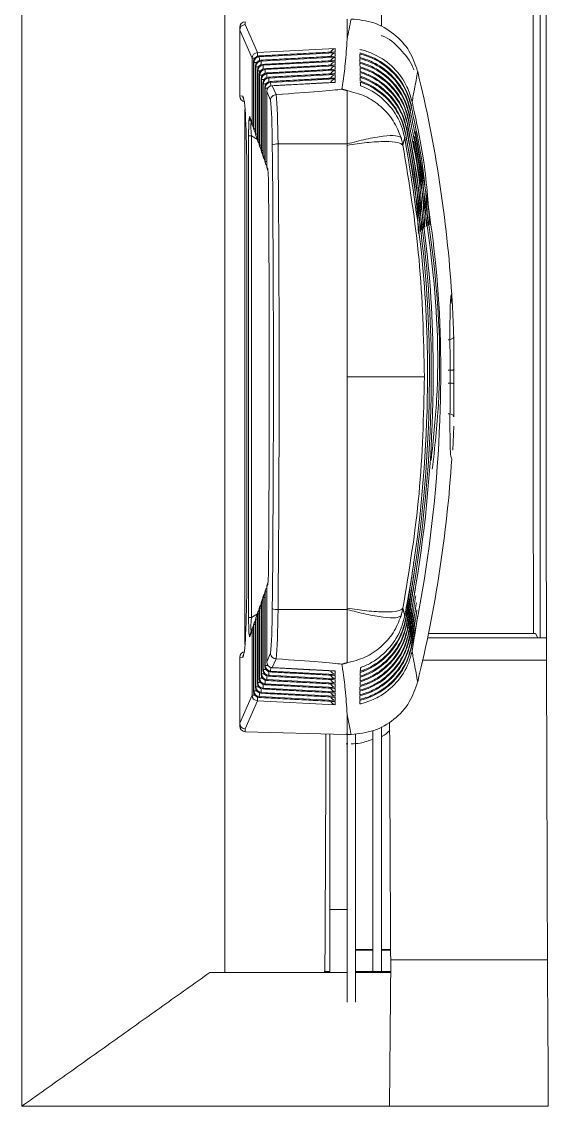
# Model space of a CAD drawing. Extents: x 12.1 to 108.7, y 1 to 80.4.
# Drawn here: x 20.634 to 21.554, y 31.218 to 33.114 of the extents above; entities that cross this region are included whole.
import ezdxf

# ---------------------------------------------------------------- set-up
doc = ezdxf.new("R2010")
doc.units = 0
doc.header["$MEASUREMENT"] = 0
doc.linetypes.add('SLD-Solid', pattern=[0])
doc.layers.add('OBJECT', color=7, linetype='CONTINUOUS')

msp = doc.modelspace()

# ---------------------------------------------------------------- linework, layer by layer
at = {"layer": 'OBJECT', "linetype": 'SLD-Solid', "lineweight": 15}
for p, q in [((20.6343, 34.1503), (20.6343, 31.2184)), ((20.9893, 33.9162), (20.9893, 31.4525)), ((21.2627, 33.106), (21.2627, 33.6643)), ((21.5399, 32.0372), (21.5399, 33.3316)), ((21.0247, 33.1137), (21.0247, 33.1088)), ((21.2027, 33.0829), (21.2027, 33.1183)), ((21.0152, 33.0989), (21.0152, 33.1037)), ((21.0368, 33.0499), (21.0152, 33.099)), ((21.0152, 33.099), (21.0152, 33.0989)), ((21.0152, 32.9839), (21.0152, 33.0989)), ((21.0247, 33.1088), (21.0462, 33.0598)), ((21.0462, 33.0598), (21.1822, 33.0668)), ((21.1822, 33.0609), (21.0489, 33.0538)), ((21.0489, 33.0538), (21.0495, 33.0524)), ((21.0489, 33.0538), (21.0489, 33.0538)), ((21.0495, 33.0524), (21.1822, 33.0592)), ((21.1822, 33.0668), (21.1822, 33.0609)), ((21.1822, 33.0592), (21.1822, 33.0533)), ((21.0368, 32.9361), (21.0368, 33.0499)), ((21.0415, 33.0499), (21.0368, 33.0499)), ((21.04, 33.0425), (21.0394, 33.0438)), ((21.0394, 33.0438), (21.0394, 32.9283)), ((21.0394, 33.0438), (21.0394, 33.0438)), ((21.04, 32.9266), (21.04, 33.0425)), ((21.0447, 33.0425), (21.04, 33.0425)), ((21.0433, 33.035), (21.0427, 33.0364)), ((21.0427, 33.0364), (21.0427, 32.9188)), ((21.0427, 33.0364), (21.0427, 33.0364)), ((21.0433, 32.917), (21.0433, 33.035)), ((21.048, 33.035), (21.0433, 33.035)), ((21.1822, 33.0533), (21.0522, 33.0463)), ((21.0522, 33.0464), (21.0522, 33.0463)), ((21.0522, 33.0463), (21.0528, 33.0449)), ((21.0528, 33.0449), (21.1822, 33.0516)), ((21.1822, 33.0457), (21.0554, 33.0389)), ((21.0554, 33.039), (21.0554, 33.0389)), ((21.0554, 33.0389), (21.0561, 33.0375)), ((21.0561, 33.0375), (21.1822, 33.044)), ((21.1822, 33.0381), (21.0587, 33.0315)), ((21.0593, 33.03), (21.1822, 33.0364)), ((21.1822, 33.0516), (21.1822, 33.0457)), ((21.1822, 33.044), (21.1822, 33.0381)), ((21.1822, 33.0364), (21.1822, 33.0305)), ((21.0466, 33.0276), (21.046, 33.029)), ((21.046, 33.029), (21.046, 32.9093)), ((21.046, 33.029), (21.046, 33.029)), ((21.0466, 32.9075), (21.0466, 33.0276)), ((21.0513, 33.0276), (21.0466, 33.0276)), ((21.0499, 33.0201), (21.0492, 33.0215)), ((21.0492, 33.0215), (21.0492, 32.8998)), ((21.0492, 33.0215), (21.0492, 33.0215)), ((21.0499, 32.898), (21.0499, 33.0201)), ((21.0545, 33.0201), (21.0499, 33.0201)), ((21.0587, 33.0315), (21.0593, 33.03)), ((21.0587, 33.0315), (21.0587, 33.0315)), ((21.1822, 33.0305), (21.062, 33.024)), ((21.062, 33.0241), (21.062, 33.024)), ((21.062, 33.024), (21.0626, 33.0226)), ((21.0626, 33.0226), (21.1822, 33.0288)), ((21.0652, 33.0167), (21.0653, 33.0166)), ((21.1822, 33.0229), (21.0653, 33.0166)), ((21.0653, 33.0166), (21.0659, 33.0152)), ((21.0659, 33.0152), (21.1822, 33.0212)), ((21.1822, 33.0288), (21.1822, 33.0229)), ((21.1822, 33.0212), (21.1822, 33.0153)), ((21.0531, 33.0127), (21.0525, 33.0141)), ((21.0525, 33.0141), (21.0525, 32.8903)), ((21.0525, 33.0141), (21.0525, 33.0141)), ((21.0531, 32.8885), (21.0531, 33.0127)), ((21.0578, 33.0127), (21.0531, 33.0127)), ((21.0564, 33.0052), (21.0558, 33.0067)), ((21.0558, 33.0067), (21.0558, 32.8808)), ((21.0558, 33.0067), (21.0558, 33.0067)), ((21.0564, 32.879), (21.0564, 33.0052)), ((21.0611, 33.0052), (21.0564, 33.0052)), ((21.0591, 32.9992), (21.059, 32.9992)), ((21.0597, 32.9978), (21.0591, 32.9992)), ((21.0591, 32.9992), (21.0591, 32.8713)), ((21.0597, 32.8694), (21.0597, 32.9978)), ((21.0643, 32.9978), (21.0597, 32.9978)), ((21.1822, 33.0153), (21.0685, 33.0091)), ((21.0685, 33.0092), (21.0685, 33.0091)), ((21.0685, 33.0091), (21.0692, 33.0077)), ((21.0692, 33.0077), (21.1822, 33.0136)), ((21.1822, 33.0077), (21.0718, 33.0017)), ((21.0718, 33.0017), (21.0718, 33.0018)), ((21.0718, 33.0017), (21.0786, 32.9863)), ((21.1822, 33.0136), (21.1822, 33.0077)), ((21.0152, 32.9839), (21.0205, 32.9835)), ((21.0152, 32.9839), (21.0152, 32.9839)), ((21.0623, 32.9918), (21.0623, 32.8618)), ((21.069, 32.9766), (21.0623, 32.9918)), ((21.0623, 32.9918), (21.0623, 32.9918)), ((21.0329, 32.9473), (21.0368, 32.9361)), ((21.0335, 32.9438), (21.0335, 32.941)), ((21.0394, 32.9361), (21.0368, 32.9361)), ((21.0394, 32.9283), (21.04, 32.9266)), ((21.0394, 32.9283), (21.0394, 32.9283)), ((21.04, 32.9266), (21.0427, 32.9266)), ((21.0308, 32.0724), (21.0308, 32.9143)), ((21.0308, 32.9143), (21.0358, 32.9143)), ((21.0358, 32.9143), (21.0358, 32.0724)), ((21.0461, 32.9076), (21.0358, 32.9143)), ((21.0427, 32.9188), (21.0433, 32.917)), ((21.0427, 32.9188), (21.0427, 32.9188)), ((21.0433, 32.917), (21.046, 32.917)), ((21.046, 32.9093), (21.0466, 32.9075)), ((21.046, 32.9093), (21.046, 32.9093)), ((21.0466, 32.9075), (21.0492, 32.9075)), ((21.0492, 32.8998), (21.0499, 32.898)), ((21.0492, 32.8998), (21.0492, 32.8998)), ((21.0499, 32.898), (21.0525, 32.898)), ((21.0525, 32.8903), (21.0531, 32.8885)), ((21.0525, 32.8903), (21.0525, 32.8903)), ((21.0531, 32.8885), (21.0558, 32.8885)), ((21.2027, 32.9001), (21.0821, 32.9001)), ((21.0558, 32.8808), (21.0564, 32.879)), ((21.0558, 32.8808), (21.0558, 32.8808)), ((21.0564, 32.879), (21.059, 32.879)), ((21.059, 32.8713), (21.0591, 32.8713)), ((21.0591, 32.8713), (21.0597, 32.8694)), ((21.0597, 32.8694), (21.0623, 32.8694)), ((21.0276, 32.8483), (21.0276, 32.1384)), ((21.0276, 32.8483), (21.0276, 32.8483)), ((21.0623, 32.8618), (21.064, 32.8569)), ((21.0623, 32.8618), (21.0623, 32.8618)), ((21.3856, 32.6367), (21.3856, 32.6367)), ((21.3848, 32.6327), (21.3855, 32.6214)), ((21.3874, 32.3652), (21.3891, 32.4067)), ((21.3856, 32.35), (21.3856, 32.35)), ((21.0276, 32.1384), (21.0276, 32.1384)), ((21.0623, 32.125), (21.064, 32.1298)), ((21.0623, 32.125), (21.0623, 31.9949)), ((21.0623, 32.125), (21.0623, 32.125)), ((21.0564, 32.1078), (21.0558, 32.1059)), ((21.0558, 32.1059), (21.0558, 31.98)), ((21.0558, 32.1059), (21.0558, 32.1059)), ((21.0564, 31.9815), (21.0564, 32.1078)), ((21.059, 32.1078), (21.0564, 32.1078)), ((21.0591, 32.1154), (21.059, 32.1154)), ((21.0597, 32.1173), (21.0591, 32.1154)), ((21.0591, 32.1154), (21.0591, 31.9875)), ((21.0597, 31.9889), (21.0597, 32.1173)), ((21.0623, 32.1173), (21.0597, 32.1173)), ((21.0499, 32.0887), (21.0492, 32.0869)), ((21.0492, 32.0869), (21.0492, 31.9652)), ((21.0492, 32.0869), (21.0492, 32.0869)), ((21.0499, 31.9666), (21.0499, 32.0887)), ((21.0525, 32.0887), (21.0499, 32.0887)), ((21.0531, 32.0982), (21.0525, 32.0964)), ((21.0525, 32.0964), (21.0525, 31.9726)), ((21.0525, 32.0964), (21.0525, 32.0964)), ((21.0531, 31.974), (21.0531, 32.0982)), ((21.0558, 32.0982), (21.0531, 32.0982)), ((21.0308, 32.0724), (21.0358, 32.0724)), ((21.0461, 32.0791), (21.0358, 32.0724)), ((21.0433, 32.0697), (21.0427, 32.0679)), ((21.0433, 31.9517), (21.0433, 32.0697)), ((21.046, 32.0697), (21.0433, 32.0697)), ((21.0466, 32.0792), (21.046, 32.0774)), ((21.046, 32.0774), (21.046, 31.9577)), ((21.046, 32.0774), (21.046, 32.0774)), ((21.0466, 31.9591), (21.0466, 32.0792)), ((21.0492, 32.0792), (21.0466, 32.0792)), ((21.2027, 32.0867), (21.0821, 32.0867)), ((21.0329, 32.0394), (21.0368, 32.0506)), ((21.0368, 31.9368), (21.0368, 32.0506)), ((21.0368, 32.0506), (21.0394, 32.0506)), ((21.04, 32.0601), (21.0394, 32.0584)), ((21.0394, 32.0584), (21.0394, 31.9429)), ((21.0394, 32.0584), (21.0394, 32.0584)), ((21.04, 31.9442), (21.04, 32.0601)), ((21.0427, 32.0601), (21.04, 32.0601)), ((21.0427, 32.0679), (21.0427, 31.9503)), ((21.0427, 32.0679), (21.0427, 32.0679)), ((21.3435, 32.0372), (21.551, 32.0372)), ((21.345, 32.0446), (21.5321, 32.0446)), ((21.5321, 32.0446), (21.5358, 32.0372)), ((21.0152, 32.0028), (21.0205, 32.0033)), ((21.0152, 32.0028), (21.0152, 31.8878)), ((21.0152, 32.0028), (21.0152, 32.0028)), ((21.069, 32.0101), (21.0623, 31.9949)), ((21.0623, 31.9949), (21.0623, 31.9949)), ((21.0718, 31.985), (21.0786, 32.0004)), ((21.335, 31.998), (21.5511, 31.998)), ((21.0525, 31.9726), (21.0531, 31.974)), ((21.0531, 31.974), (21.0578, 31.974)), ((21.0558, 31.98), (21.0564, 31.9815)), ((21.0558, 31.98), (21.0558, 31.98)), ((21.0564, 31.9815), (21.0611, 31.9815)), ((21.059, 31.9875), (21.0591, 31.9875)), ((21.0591, 31.9875), (21.0597, 31.9889)), ((21.0597, 31.9889), (21.0643, 31.9889)), ((21.0692, 31.979), (21.0685, 31.9776)), ((21.0685, 31.9776), (21.1822, 31.9714)), ((21.0685, 31.9776), (21.0685, 31.9775)), ((21.1822, 31.9731), (21.0692, 31.979)), ((21.0718, 31.985), (21.1822, 31.9791)), ((21.0718, 31.9849), (21.0718, 31.985)), ((21.1822, 31.9791), (21.1822, 31.9731)), ((21.046, 31.9577), (21.0466, 31.9591)), ((21.046, 31.9577), (21.046, 31.9577)), ((21.0466, 31.9591), (21.0513, 31.9591)), ((21.0492, 31.9652), (21.0499, 31.9666)), ((21.0492, 31.9652), (21.0492, 31.9652)), ((21.0499, 31.9666), (21.0545, 31.9666)), ((21.0525, 31.9726), (21.0525, 31.9726)), ((21.0593, 31.9567), (21.0587, 31.9553)), ((21.0587, 31.9553), (21.1822, 31.9486)), ((21.0587, 31.9553), (21.0587, 31.9552)), ((21.1822, 31.9503), (21.0593, 31.9567)), ((21.0626, 31.9641), (21.062, 31.9627)), ((21.062, 31.9627), (21.1822, 31.9562)), ((21.062, 31.9627), (21.062, 31.9626)), ((21.1822, 31.9579), (21.0626, 31.9641)), ((21.0653, 31.9701), (21.0652, 31.9701)), ((21.0659, 31.9716), (21.0653, 31.9701)), ((21.0653, 31.9701), (21.1822, 31.9638)), ((21.1822, 31.9655), (21.0659, 31.9716)), ((21.1822, 31.9714), (21.1822, 31.9655)), ((21.1822, 31.9638), (21.1822, 31.9579)), ((21.1822, 31.9562), (21.1822, 31.9503)), ((21.0368, 31.9368), (21.0152, 31.8877)), ((21.0368, 31.9368), (21.0415, 31.9368)), ((21.0394, 31.9429), (21.04, 31.9442)), ((21.0394, 31.9429), (21.0394, 31.9429)), ((21.04, 31.9442), (21.0447, 31.9442)), ((21.0427, 31.9503), (21.0433, 31.9517)), ((21.0427, 31.9503), (21.0427, 31.9503)), ((21.0433, 31.9517), (21.048, 31.9517)), ((21.0528, 31.9418), (21.0522, 31.9404)), ((21.0522, 31.9404), (21.1822, 31.9334)), ((21.0522, 31.9404), (21.0522, 31.9403)), ((21.1822, 31.9351), (21.0528, 31.9418)), ((21.0561, 31.9492), (21.0554, 31.9478)), ((21.0554, 31.9478), (21.1822, 31.941)), ((21.0554, 31.9478), (21.0554, 31.9477)), ((21.1822, 31.9427), (21.0561, 31.9492)), ((21.1822, 31.9486), (21.1822, 31.9427)), ((21.1822, 31.941), (21.1822, 31.9351)), ((21.0247, 31.8779), (21.0462, 31.9269)), ((21.1822, 31.9199), (21.0462, 31.9269)), ((21.0495, 31.9343), (21.0489, 31.9329)), ((21.0489, 31.9329), (21.1822, 31.9258)), ((21.0489, 31.9329), (21.0489, 31.9329)), ((21.1822, 31.9275), (21.0495, 31.9343)), ((21.1822, 31.9334), (21.1822, 31.9275)), ((21.1822, 31.9258), (21.1822, 31.9199)), ((21.2027, 31.9038), (21.2027, 31.8684)), ((21.0152, 31.8878), (21.0152, 31.8877)), ((21.0152, 31.8878), (21.0152, 31.883)), ((21.2627, 31.4539), (21.2627, 31.8816)), ((21.0247, 31.873), (21.0247, 31.8779)), ((21.0249, 31.873), (21.2011, 31.8684)), ((21.1727, 31.5623), (21.1727, 31.8691)), ((21.2027, 31.8684), (21.2027, 31.4005)), ((21.2043, 31.8684), (21.2095, 31.8684)), ((21.2177, 31.868), (21.2177, 31.4005)), ((21.2477, 31.4539), (21.2477, 31.8738)), ((21.1727, 31.5623), (21.2027, 31.5623)), ((21.1727, 31.4539), (21.1727, 31.5623)), ((21.2177, 31.4923), (21.2477, 31.4923)), ((21.2177, 31.4912), (21.2477, 31.4912)), ((21.2627, 31.4923), (21.2789, 31.4923)), ((21.2627, 31.4912), (21.2789, 31.4912)), ((21.279, 31.4744), (21.2767, 31.2184)), ((21.279, 31.4744), (21.553, 31.4744)), ((20.9631, 31.4523), (21.2027, 31.4523)), ((20.9893, 31.4525), (21.164, 31.4525)), ((21.1626, 31.4539), (21.1727, 31.4539)), ((21.2177, 31.4539), (21.2788, 31.4539)), ((21.2177, 31.4523), (21.2788, 31.4523)), ((20.6343, 31.2184), (21.2767, 31.2184)), ((21.2767, 31.2184), (21.5543, 31.2184))]:
    msp.add_line(p, q, dxfattribs=at)
at = {"layer": 'OBJECT', "linetype": 'SLD-Solid', "lineweight": 15, "flags": 128}
for points in [[(21.0593, 33.03), (21.0593, 33.0297), (21.0594, 33.029), (21.0594, 33.028), (21.0594, 33.0267), (21.0595, 33.0253), (21.0596, 33.0237), (21.0596, 33.0237)], [(21.0626, 33.0226), (21.0626, 33.0222), (21.0626, 33.0215), (21.0627, 33.0205), (21.0627, 33.0193), (21.0628, 33.0178), (21.0629, 33.0162), (21.0629, 33.0162)], [(21.0659, 33.0152), (21.0659, 33.0148), (21.0659, 33.0141), (21.0659, 33.0131), (21.066, 33.0119), (21.0661, 33.0104), (21.0661, 33.0088), (21.0661, 33.0088)], [(21.0692, 33.0077), (21.0692, 33.0073), (21.0692, 33.0066), (21.0692, 33.0057), (21.0693, 33.0044), (21.0693, 33.003), (21.0694, 33.0013), (21.0694, 33.0014)], [(21.0659, 31.9716), (21.0659, 31.9719), (21.0659, 31.9726), (21.0659, 31.9736), (21.066, 31.9748), (21.0661, 31.9763), (21.0661, 31.9779), (21.0661, 31.9779)], [(21.0692, 31.979), (21.0692, 31.9794), (21.0692, 31.9801), (21.0692, 31.9811), (21.0693, 31.9823), (21.0693, 31.9837), (21.0694, 31.9854), (21.0694, 31.9853)], [(21.0593, 31.9567), (21.0593, 31.957), (21.0594, 31.9577), (21.0594, 31.9587), (21.0594, 31.96), (21.0595, 31.9614), (21.0596, 31.963), (21.0596, 31.963)], [(21.0626, 31.9641), (21.0626, 31.9645), (21.0626, 31.9652), (21.0627, 31.9662), (21.0627, 31.9674), (21.0628, 31.9689), (21.0629, 31.9705), (21.0629, 31.9705)]]:
    msp.add_lwpolyline(points, dxfattribs=at)
at = {"layer": 'OBJECT', "linetype": 'SLD-Solid', "lineweight": 15}
for centre, radius, start, end in [((21.0252, 33.1037), 0.01, 93, 180), ((21.0252, 33.1037), 0.01, 91.5, 93), ((21.0468, 33.0498), 0.01, 93.2338, 179.4221), ((21.0494, 33.0438), 0.01, 93.0837, 180), ((21.0495, 33.0437), 0.01, 93.2338, 179.4221), ((21.2693, 33.0657), 0.2231, 181.5039, 183.1491), ((21.0501, 33.0424), 0.01, 93.2338, 179.4221), ((21.0527, 33.0364), 0.01, 93.0837, 180), ((21.0527, 33.0363), 0.01, 93.2338, 179.4221), ((21.0533, 33.0349), 0.01, 93.2338, 179.4221), ((21.056, 33.029), 0.01, 93.0837, 180), ((21.056, 33.0289), 0.01, 93.2338, 179.4221), ((21.0566, 33.0275), 0.01, 93.2338, 179.4221), ((21.3329, 33.0607), 0.2836, 181.6796, 182.9724), ((21.336, 33.0532), 0.2834, 181.6793, 182.9716), ((21.3391, 33.0458), 0.2831, 181.6791, 182.9707), ((21.0592, 33.0215), 0.01, 93.0837, 180), ((21.0593, 33.0214), 0.01, 93.2338, 179.4221), ((21.0599, 33.02), 0.01, 93.2338, 179.4221), ((21.0625, 33.0141), 0.01, 93.0837, 180), ((21.0625, 33.014), 0.01, 93.2338, 179.4221), ((21.0632, 33.0126), 0.01, 93.2338, 179.4221), ((21.0658, 33.0067), 0.01, 93.0837, 180), ((21.0658, 33.0066), 0.01, 93.2338, 179.4221), ((19.1402, 32.4934), 2.25, 3.6537, 13.7101), ((21.0664, 33.0051), 0.01, 93.2338, 179.4221), ((21.069, 32.9992), 0.01, 93.0837, 180), ((21.0691, 32.9991), 0.01, 93.2338, 179.4221), ((21.0697, 32.9977), 0.01, 93.2338, 179.4221), ((21.0723, 32.9918), 0.01, 93.0837, 180), ((21.0724, 32.9917), 0.01, 93.2338, 179.4221), ((21.0252, 32.9839), 0.01, 180, 265), ((21.0305, 32.9835), 0.01, 179.9798, 217.6308), ((21.0427, 32.9472), 0.00975, 179.5273, 198.9784), ((21.0465, 32.936), 0.00975, 179.5273, 198.9784), ((21.0468, 32.9361), 0.01, 198.9828, 222.7995), ((21.0494, 32.9283), 0.01, 180, 198.9828), ((21.0492, 32.9283), 0.00975, 179.5273, 198.9784), ((21.0498, 32.9265), 0.00975, 179.5273, 198.9784), ((21.05, 32.9266), 0.01, 198.9828, 222.774), ((21.0527, 32.9188), 0.01, 180, 198.9828), ((21.0525, 32.9187), 0.00975, 179.5273, 198.9784), ((21.0531, 32.917), 0.00975, 179.5273, 198.9784), ((21.0533, 32.917), 0.01, 198.9828, 222.7486), ((21.056, 32.9093), 0.01, 180, 198.9828), ((21.0557, 32.9092), 0.00975, 179.5273, 198.9784), ((21.0563, 32.9074), 0.00975, 179.5273, 198.9784), ((21.0566, 32.9075), 0.01, 198.9828, 222.7231), ((21.0592, 32.8998), 0.01, 180, 198.9828), ((21.059, 32.8997), 0.00975, 179.5273, 198.9784), ((21.0596, 32.8979), 0.00975, 179.5273, 198.9784), ((21.0599, 32.898), 0.01, 198.9828, 222.6976), ((21.0625, 32.8903), 0.01, 180, 198.9828), ((21.0623, 32.8902), 0.00975, 179.5273, 198.9784), ((21.0629, 32.8884), 0.00975, 179.5273, 198.9784), ((21.0631, 32.8885), 0.01, 198.9828, 222.6721), ((21.08, 32.8831), 0.0171, 82.976, 117.5437), ((21.0658, 32.8808), 0.01, 180, 198.9828), ((21.0655, 32.8807), 0.00975, 179.5273, 198.9784), ((21.0662, 32.8789), 0.00975, 179.5273, 198.9784), ((21.0664, 32.879), 0.01, 198.9828, 222.6466), ((21.069, 32.8713), 0.01, 180, 198.9828), ((21.0688, 32.8712), 0.00975, 179.5273, 198.9784), ((21.0694, 32.8694), 0.00975, 179.5273, 198.9784), ((21.0697, 32.8694), 0.01, 198.9828, 222.6211), ((21.0723, 32.8618), 0.01, 180, 198.9828), ((21.0721, 32.8617), 0.00975, 179.5273, 198.9784), ((21.0738, 32.8568), 0.00975, 179.5273, 198.9784), ((19.1402, 32.4934), 2.25, 346.2899, 356.3463), ((21.0723, 32.125), 0.01, 161.0172, 180), ((21.0721, 32.125), 0.00975, 161.0216, 180.4727), ((21.0738, 32.1299), 0.00975, 161.0216, 180.4727), ((21.0658, 32.1059), 0.01, 161.0172, 180), ((21.0655, 32.106), 0.00975, 161.0216, 180.4727), ((21.0662, 32.1078), 0.00975, 161.0216, 180.4727), ((21.0664, 32.1078), 0.01, 137.3534, 161.0172), ((21.069, 32.1154), 0.01, 161.0172, 180), ((21.0688, 32.1155), 0.00975, 161.0216, 180.4727), ((21.0694, 32.1174), 0.00975, 161.0216, 180.4727), ((21.0697, 32.1173), 0.01, 137.3789, 161.0172), ((21.0592, 32.0869), 0.01, 161.0172, 180), ((21.059, 32.087), 0.00975, 161.0216, 180.4727), ((21.0596, 32.0888), 0.00975, 161.0216, 180.4727), ((21.0599, 32.0887), 0.01, 137.3024, 161.0172), ((21.0625, 32.0964), 0.01, 161.0172, 180), ((21.0623, 32.0965), 0.00975, 161.0216, 180.4727), ((21.0629, 32.0983), 0.00975, 161.0216, 180.4727), ((21.0631, 32.0982), 0.01, 137.3279, 161.0172), ((21.08, 32.1036), 0.0171, 242.4563, 277.024), ((21.0527, 32.0679), 0.01, 161.0172, 180), ((21.0525, 32.068), 0.00975, 161.0216, 180.4727), ((21.0531, 32.0697), 0.00975, 161.0216, 180.4727), ((21.0533, 32.0697), 0.01, 137.2514, 161.0172), ((21.056, 32.0774), 0.01, 161.0172, 180), ((21.0557, 32.0775), 0.00975, 161.0216, 180.4727), ((21.0563, 32.0793), 0.00975, 161.0216, 180.4727), ((21.0566, 32.0792), 0.01, 137.2769, 161.0172), ((21.0465, 32.0507), 0.00975, 161.0216, 180.4727), ((21.0468, 32.0506), 0.01, 137.2005, 161.0172), ((21.0494, 32.0584), 0.01, 161.0172, 180), ((21.0492, 32.0584), 0.00975, 161.0216, 180.4727), ((21.0498, 32.0602), 0.00975, 161.0216, 180.4727), ((21.05, 32.0601), 0.01, 137.226, 161.0172), ((21.0427, 32.0395), 0.00975, 161.0216, 180.4727), ((21.0252, 32.0028), 0.01, 95, 180), ((21.0305, 32.0033), 0.01, 142.3692, 180.0202), ((21.0723, 31.9949), 0.01, 180, 266.9163), ((21.0724, 31.995), 0.01, 180.5779, 266.7662), ((21.0632, 31.9741), 0.01, 180.5779, 266.7662), ((21.0658, 31.98), 0.01, 180, 266.9163), ((21.0658, 31.9801), 0.01, 180.5779, 266.7662), ((21.0664, 31.9816), 0.01, 180.5779, 266.7662), ((21.069, 31.9875), 0.01, 180, 266.9163), ((21.0691, 31.9876), 0.01, 180.5779, 266.7662), ((21.0697, 31.989), 0.01, 180.5779, 266.7662), ((21.056, 31.9577), 0.01, 180, 266.9163), ((21.056, 31.9578), 0.01, 180.5779, 266.7662), ((21.0566, 31.9592), 0.01, 180.5779, 266.7662), ((21.0592, 31.9652), 0.01, 180, 266.9163), ((21.0593, 31.9653), 0.01, 180.5779, 266.7662), ((21.0599, 31.9667), 0.01, 180.5779, 266.7662), ((21.0625, 31.9726), 0.01, 180, 266.9163), ((21.0625, 31.9727), 0.01, 180.5779, 266.7662), ((21.3391, 31.9409), 0.2831, 177.0293, 178.3209), ((21.0468, 31.9369), 0.01, 180.5779, 266.7662), ((21.0494, 31.9429), 0.01, 180, 266.9163), ((21.0495, 31.943), 0.01, 180.5779, 266.7662), ((21.0501, 31.9443), 0.01, 180.5779, 266.7662), ((21.0527, 31.9503), 0.01, 180, 266.9163), ((21.0527, 31.9504), 0.01, 180.5779, 266.7662), ((21.0533, 31.9518), 0.01, 180.5779, 266.7662), ((21.3329, 31.926), 0.2836, 177.0276, 178.3204), ((21.336, 31.9335), 0.2834, 177.0284, 178.3207), ((21.3299, 31.9186), 0.2838, 177.0268, 178.3202), ((21.0252, 31.883), 0.01, 180, 267), ((21.0252, 31.883), 0.01, 267, 268.5), ((21.2043, 31.9884), 0.12, 268.5, 269.2499), ((21.2043, 31.9884), 0.12, 269.2499, 270), ((21.2095, 31.9884), 0.12, 270, 270.1914), ((21.2043, 31.972), 0.12, 268.5, 268.8734), ((21.2043, 31.972), 0.12, 269.627, 270)]:
    msp.add_arc(centre, radius, start, end, dxfattribs=at)
for centre, major_axis, ratio, start_param, end_param in [((21.5729, 32.6844), (0, 2.585), 0.008727, 0.967816, 2.173777), ((21.5503, 32.6918), (0, 2.585), 0.008727, 1.320686, 1.823852), ((19.1402, 33.6117), (0, 2.3412), 0.904333, 4.484542, 4.500054), ((21.0252, 33.0989), (0.00979, 0.00206), 0.992047, 1.417491, 2.929573), ((21.1827, 33.0569), (0.00731, 0.0077), 0.885668, 0.872583, 1.900342), ((21.1827, 33.0493), (0.00731, 0.0077), 0.885668, 0.872583, 1.900342), ((21.1827, 33.0417), (0.00731, 0.0077), 0.885668, 0.872583, 1.900342), ((21.1827, 33.0341), (0.00731, 0.0077), 0.885668, 0.872583, 1.900342), ((21.1827, 33.0265), (0.00731, 0.0077), 0.885668, 0.872583, 1.900342), ((21.1827, 33.0189), (0.00731, 0.0077), 0.885668, 0.872583, 1.900342), ((21.1827, 33.0113), (0.00731, 0.0077), 0.885668, 0.872583, 1.900342), ((21.1827, 33.0036), (0.00731, 0.0077), 0.885668, 0.872583, 1.900342), ((21.0205, 32.8479), (0, 0.1355), 0.052561, 4.715395, 6.278595), ((18.9129, 32.8784), (2.2897, 0.1191), 0.00637, 5.952606, 6.193719), ((21.0764, 32.8784), (0, 0.12), 0.048402, 4.894143, 5.830764), ((21.0664, 32.8784), (0, 0.11), 0.052802, 4.894143, 5.815677), ((21.0333, 32.8996), (-0.0008, 0.0482), 0.049658, 6.132152, 7.543678), ((21.0433, 32.8996), (-0.0068, 0.04), 0.131783, 0.235307, 0.687541), ((21.0433, 32.8996), (-0.0068, 0.04), 0.131783, 0.687541, 1.17247), ((20.9558, 32.4934), (0, 2.24), 0.052802, 4.530635, 4.894143), ((20.9658, 32.4934), (0, 2.25), 0.052568, 4.530635, 4.894143), ((20.9523, 32.4934), (0, 2.1693), 0.052827, 4.557874, 4.866904), ((21.3969, 32.4934), (0, 0.1429), 0.054262, 1.485384, 1.656209), ((21.0205, 32.1388), (0, 0.1355), 0.052561, 3.146183, 4.709383), ((21.0664, 32.1083), (0, 0.11), 0.052802, 3.609101, 4.530635), ((21.0333, 32.0871), (0.0008, 0.0482), 0.049658, 1.8811, 3.292626), ((21.0433, 32.0871), (0.0068, 0.04), 0.131783, 1.969122, 2.906286), ((21.0764, 32.1083), (0, 0.12), 0.048402, 3.594014, 4.530635), ((18.9129, 32.1083), (2.2897, -0.1191), 0.00637, 0.089466, 0.33058), ((21.1827, 31.9831), (-0.00731, 0.0077), 0.885668, 1.241251, 2.26901), ((21.1827, 31.9754), (-0.00731, 0.0077), 0.885668, 1.241251, 2.26901), ((21.1827, 31.9678), (-0.00731, 0.0077), 0.885668, 1.241251, 2.26901), ((21.1827, 31.9602), (-0.00731, 0.0077), 0.885668, 1.241251, 2.26901), ((21.1827, 31.9526), (-0.00731, 0.0077), 0.885668, 1.241251, 2.26901), ((21.1827, 31.945), (-0.00731, 0.0077), 0.885668, 1.241251, 2.26901), ((21.1827, 31.9374), (-0.00731, 0.0077), 0.885668, 1.241251, 2.26901), ((21.1827, 31.9298), (-0.00731, 0.0077), 0.885668, 1.241251, 2.26901), ((19.1402, 31.375), (0, 2.3412), 0.904333, 4.924724, 4.940236), ((21.0252, 31.8878), (0.00979, -0.00206), 0.992047, 3.353612, 4.865694), ((21.2953, 32.6844), (0, 2.23), 0.008727, 1.935792, 2.144327), ((21.1478, 32.6844), (0, 2.23), 0.008727, 4.127156, 4.338217)]:
    msp.add_ellipse(centre, major_axis=major_axis, ratio=ratio, start_param=start_param, end_param=end_param, dxfattribs=at)
for points, knots in [([(21.2099, 33.1184), (21.2233, 33.117), (21.2503, 33.1143), (21.2859, 33.0935), (21.3133, 33.0637), (21.3219, 33.0389), (21.326, 33.0268)], [0, 0, 0, 0, 0.253584, 0.507165, 0.760847, 1, 1, 1, 1]), ([(21.1936, 32.9957), (21.1937, 32.9964), (21.1942, 32.9999), (21.1964, 33.0147), (21.2004, 33.0431), (21.2019, 33.0686), (21.2027, 33.0829)], [0, 0, 0, 0, 0.024148, 0.120739, 0.507103, 1, 1, 1, 1]), ([(21.2627, 33.0893), (21.2631, 33.0892), (21.2761, 33.0852), (21.2961, 33.0661), (21.3141, 33.0444), (21.3188, 33.0308), (21.3193, 33.0293)], [0, 0, 0, 0, 0.015414, 0.483188, 0.943183, 1, 1, 1, 1]), ([(21.2248, 33.0652), (21.2274, 33.0646), (21.2366, 33.0624), (21.2579, 33.0541), (21.2856, 33.0344), (21.3073, 33.0045), (21.3137, 32.9827), (21.3163, 32.9738)], [0, 0, 0, 0, 0.059775, 0.207161, 0.501412, 0.795934, 1, 1, 1, 1]), ([(21.3151, 32.9674), (21.3133, 32.9739), (21.308, 32.9934), (21.2897, 33.0227), (21.2615, 33.0456), (21.2385, 33.0555), (21.2275, 33.0583), (21.2249, 33.059)], [0, 0, 0, 0, 0.148503, 0.448596, 0.748256, 0.940444, 1, 1, 1, 1]), ([(21.2249, 33.0572), (21.2275, 33.0565), (21.2366, 33.0542), (21.2578, 33.0457), (21.2852, 33.0255), (21.3062, 32.9957), (21.3123, 32.9743), (21.3148, 32.9658)], [0, 0, 0, 0, 0.059495, 0.208459, 0.505892, 0.803608, 1, 1, 1, 1]), ([(21.2251, 33.0509), (21.225, 33.0518), (21.225, 33.0539), (21.225, 33.056), (21.2249, 33.0572)], [0, 0, 0, 0, 0.412528, 1, 1, 1, 1]), ([(21.3135, 32.9594), (21.3117, 32.9659), (21.3065, 32.9854), (21.2883, 33.0148), (21.2605, 33.0375), (21.2381, 33.0474), (21.2276, 33.0503), (21.2251, 33.0509)], [0, 0, 0, 0, 0.150136, 0.453531, 0.756488, 0.940721, 1, 1, 1, 1]), ([(21.2251, 33.0491), (21.2276, 33.0484), (21.2366, 33.046), (21.2576, 33.0371), (21.2847, 33.0166), (21.305, 32.9869), (21.3109, 32.9659), (21.3132, 32.9578)], [0, 0, 0, 0, 0.059218, 0.209832, 0.510595, 0.811653, 1, 1, 1, 1]), ([(21.2252, 33.0429), (21.2252, 33.0437), (21.2252, 33.0458), (21.2251, 33.0479), (21.2251, 33.0491)], [0, 0, 0, 0, 0.412497, 1, 1, 1, 1]), ([(21.3119, 32.9514), (21.3101, 32.9579), (21.305, 32.9775), (21.2868, 33.0069), (21.2595, 33.0294), (21.2377, 33.0393), (21.2277, 33.0421), (21.2252, 33.0429)], [0, 0, 0, 0, 0.1518446, 0.4586955, 0.7651034, 0.9409947, 1, 1, 1, 1]), ([(21.2252, 33.041), (21.2277, 33.0403), (21.2367, 33.0377), (21.2575, 33.0286), (21.2843, 33.0076), (21.3038, 32.978), (21.3094, 32.9574), (21.3115, 32.9498)], [0, 0, 0, 0, 0.0589431, 0.2112846, 0.5155345, 0.8200925, 1, 1, 1, 1]), ([(21.2254, 33.0347), (21.2254, 33.0356), (21.2253, 33.0377), (21.2253, 33.0398), (21.2252, 33.041)], [0, 0, 0, 0, 0.412464, 1, 1, 1, 1]), ([(21.3102, 32.9434), (21.3085, 32.9499), (21.3034, 32.9695), (21.2854, 32.9989), (21.2585, 33.0212), (21.2372, 33.0311), (21.2278, 33.034), (21.2254, 33.0347)], [0, 0, 0, 0, 0.153635, 0.464106, 0.774128, 0.941266, 1, 1, 1, 1]), ([(21.2254, 33.0329), (21.2278, 33.0322), (21.2367, 33.0295), (21.2573, 33.02), (21.2838, 32.9986), (21.3026, 32.9691), (21.308, 32.949), (21.3099, 32.9418)], [0, 0, 0, 0, 0.058671, 0.212823, 0.520728, 0.828954, 1, 1, 1, 1]), ([(21.2255, 33.0266), (21.2255, 33.0274), (21.2255, 33.0296), (21.2254, 33.0317), (21.2254, 33.0329)], [0, 0, 0, 0, 0.41243, 1, 1, 1, 1]), ([(21.3085, 32.9354), (21.3069, 32.9419), (21.3018, 32.9615), (21.2839, 32.991), (21.2575, 33.0131), (21.2368, 33.0229), (21.2279, 33.0258), (21.2255, 33.0266)], [0, 0, 0, 0, 0.155511, 0.469779, 0.783591, 0.941534, 1, 1, 1, 1]), ([(21.2256, 33.0247), (21.2279, 33.024), (21.2367, 33.0211), (21.2572, 33.0114), (21.2833, 32.9896), (21.3014, 32.9602), (21.3065, 32.9405), (21.3082, 32.9338)], [0, 0, 0, 0, 0.058402, 0.2144518, 0.5261928, 0.8382684, 1, 1, 1, 1]), ([(21.2257, 33.0184), (21.2257, 33.0192), (21.2256, 33.0214), (21.2256, 33.0235), (21.2256, 33.0247)], [0, 0, 0, 0, 0.412394, 1, 1, 1, 1]), ([(21.3069, 32.9274), (21.3052, 32.9339), (21.3002, 32.9535), (21.2824, 32.9831), (21.2564, 33.0049), (21.2363, 33.0147), (21.228, 33.0176), (21.2257, 33.0184)], [0, 0, 0, 0, 0.157481, 0.475733, 0.793524, 0.941799, 1, 1, 1, 1]), ([(21.2257, 33.0165), (21.2281, 33.0157), (21.2367, 33.0127), (21.257, 33.0027), (21.2828, 32.9805), (21.3001, 32.9512), (21.3049, 32.932), (21.3065, 32.9257)], [0, 0, 0, 0, 0.058136, 0.216179, 0.531949, 0.848067, 1, 1, 1, 1]), ([(21.2259, 33.0101), (21.2258, 33.011), (21.2258, 33.0131), (21.2258, 33.0153), (21.2257, 33.0165)], [0, 0, 0, 0, 0.4123561, 1, 1, 1, 1]), ([(21.3261, 33.0266), (21.3243, 33.0164), (21.3211, 32.9988), (21.3177, 32.9812), (21.3163, 32.9738)], [0, 0, 0, 0, 0.581449, 1, 1, 1, 1]), ([(21.3051, 32.9194), (21.3035, 32.9259), (21.2986, 32.9455), (21.2808, 32.9751), (21.2554, 32.9967), (21.2359, 33.0065), (21.2281, 33.0093), (21.2259, 33.0101)], [0, 0, 0, 0, 0.159551, 0.48199, 0.803962, 0.942061, 1, 1, 1, 1]), ([(21.2259, 33.0082), (21.2282, 33.0074), (21.2367, 33.0043), (21.2568, 32.9939), (21.2822, 32.9713), (21.2988, 32.9423), (21.3034, 32.9235), (21.3048, 32.9177)], [0, 0, 0, 0, 0.057873, 0.218011, 0.538018, 0.858388, 1, 1, 1, 1]), ([(21.226, 33.0018), (21.226, 33.0027), (21.226, 33.0048), (21.2259, 33.007), (21.2259, 33.0082)], [0, 0, 0, 0, 0.412316, 1, 1, 1, 1]), ([(21.3034, 32.9114), (21.3018, 32.9179), (21.2969, 32.9375), (21.2793, 32.9672), (21.2543, 32.9886), (21.2354, 32.9982), (21.2283, 33.001), (21.226, 33.0018)], [0, 0, 0, 0, 0.161729, 0.488573, 0.814943, 0.942319, 1, 1, 1, 1]), ([(21.0786, 32.9863), (21.0775, 32.9861), (21.0753, 32.9858), (21.0724, 32.9839), (21.0702, 32.9814), (21.0693, 32.9788), (21.0691, 32.9772), (21.069, 32.9766), (21.069, 32.9766)], [0, 0, 0, 0, 0.219281, 0.438507, 0.659241, 0.882986, 0.98583, 1, 1, 1, 1]), ([(21.3148, 32.9658), (21.3161, 32.9593), (21.3231, 32.9267), (21.3373, 32.8579), (21.3418, 32.7946), (21.3445, 32.7579)], [0, 0, 0, 0, 0.095111, 0.475612, 1, 1, 1, 1]), ([(21.3163, 32.9738), (21.3177, 32.9673), (21.3248, 32.9347), (21.3396, 32.8639), (21.3445, 32.7985), (21.3474, 32.7596)], [0, 0, 0, 0, 0.092311, 0.461609, 1, 1, 1, 1]), ([(21.0316, 32.9426), (21.0315, 32.9416), (21.0312, 32.9386), (21.0309, 32.9291), (21.0308, 32.9201), (21.0308, 32.9149), (21.0308, 32.9143)], [0, 0, 0, 0, 0.168658, 0.528917, 0.947395, 1, 1, 1, 1]), ([(21.3099, 32.9418), (21.3112, 32.9352), (21.3178, 32.9026), (21.3303, 32.8399), (21.3339, 32.7829), (21.3358, 32.7525)], [0, 0, 0, 0, 0.10455, 0.522813, 1, 1, 1, 1]), ([(21.3115, 32.9498), (21.3129, 32.9433), (21.3196, 32.9106), (21.3326, 32.8461), (21.3365, 32.787), (21.3386, 32.7547)], [0, 0, 0, 0, 0.101412, 0.50712, 1, 1, 1, 1]), ([(21.3132, 32.9578), (21.3145, 32.9513), (21.3214, 32.9186), (21.335, 32.8521), (21.3392, 32.7909), (21.3415, 32.7565)], [0, 0, 0, 0, 0.0982653, 0.4913862, 1, 1, 1, 1]), ([(21.3065, 32.9257), (21.3078, 32.9192), (21.3142, 32.8865), (21.3257, 32.8274), (21.3287, 32.774), (21.3302, 32.7473)], [0, 0, 0, 0, 0.111001, 0.555076, 1, 1, 1, 1]), ([(21.3069, 32.0593), (21.3081, 32.0659), (21.3146, 32.0986), (21.3383, 32.2369), (21.3547, 32.4456), (21.3447, 32.7038), (21.3195, 32.8526), (21.3069, 32.9274)], [0, 0, 0, 0, 0.022904, 0.114532, 0.481954, 0.739618, 1, 1, 1, 1]), ([(21.3082, 32.9338), (21.3095, 32.9272), (21.316, 32.8945), (21.328, 32.8337), (21.3313, 32.7785), (21.333, 32.7499)], [0, 0, 0, 0, 0.1076802, 0.5384672, 1, 1, 1, 1]), ([(21.3085, 32.0513), (21.3099, 32.0579), (21.3164, 32.0905), (21.3406, 32.2287), (21.3579, 32.4401), (21.3484, 32.7038), (21.3219, 32.8579), (21.3085, 32.9354)], [0, 0, 0, 0, 0.022484, 0.112433, 0.473117, 0.735079, 1, 1, 1, 1]), ([(21.3151, 32.0193), (21.3165, 32.0258), (21.3235, 32.0584), (21.3496, 32.1963), (21.3707, 32.4186), (21.3639, 32.689), (21.3352, 32.8491), (21.3222, 32.9216)], [0, 0, 0, 0, 0.022016, 0.110094, 0.463268, 0.757167, 1, 1, 1, 1]), ([(21.2027, 32.9001), (21.2138, 32.903), (21.2369, 32.9092), (21.2672, 32.9142), (21.2896, 32.9154), (21.2947, 32.9126), (21.2971, 32.9112)], [0, 0, 0, 0, 0.241561, 0.5, 0.758439, 1, 1, 1, 1]), ([(21.2027, 32.8976), (21.2144, 32.8994), (21.2387, 32.9031), (21.2705, 32.9049), (21.2936, 32.9034), (21.2982, 32.8998), (21.3004, 32.898)], [0, 0, 0, 0, 0.24117, 0.5, 0.75883, 1, 1, 1, 1]), ([(21.3034, 32.0754), (21.3046, 32.0819), (21.3109, 32.1147), (21.3336, 32.2531), (21.3481, 32.4566), (21.3375, 32.7038), (21.3148, 32.8419), (21.3034, 32.9114)], [0, 0, 0, 0, 0.023792, 0.118973, 0.500646, 0.749188, 1, 1, 1, 1]), ([(21.3048, 32.9177), (21.306, 32.9112), (21.3123, 32.8784), (21.3234, 32.8209), (21.3261, 32.769), (21.3275, 32.7438)], [0, 0, 0, 0, 0.113918, 0.569662, 1, 1, 1, 1]), ([(21.3051, 32.0673), (21.3064, 32.0739), (21.3127, 32.1066), (21.336, 32.245), (21.3514, 32.4515), (21.3411, 32.7041), (21.3171, 32.8476), (21.3051, 32.9194)], [0, 0, 0, 0, 0.023339, 0.116711, 0.491126, 0.745563, 1, 1, 1, 1]), ([(21.3497, 32.3477), (21.3534, 32.3828), (21.366, 32.5005), (21.3557, 32.6882), (21.3304, 32.8375), (21.3189, 32.9049)], [0, 0, 0, 0, 0.189045, 0.633612, 1, 1, 1, 1]), ([(21.3517, 32.3318), (21.3559, 32.3694), (21.3695, 32.4923), (21.3593, 32.6883), (21.3327, 32.843), (21.3206, 32.9133)], [0, 0, 0, 0, 0.1944712, 0.6341415, 1, 1, 1, 1]), ([(21.3004, 32.898), (21.3113, 32.8315), (21.3332, 32.6975), (21.3364, 32.5617), (21.338, 32.4934)], [0, 0, 0, 0, 0.496376, 1, 1, 1, 1]), ([(21.064, 32.8569), (21.0642, 32.856), (21.0646, 32.8541), (21.0651, 32.8467), (21.0654, 32.8374), (21.0655, 32.8305), (21.0655, 32.8272)], [0, 0, 0, 0, 0.2618786, 0.5244066, 0.7764196, 1, 1, 1, 1]), ([(21.3856, 32.35), (21.3849, 32.3515), (21.3834, 32.3545), (21.3826, 32.3789), (21.3825, 32.415), (21.3827, 32.4602), (21.3827, 32.5092), (21.3825, 32.5565), (21.3825, 32.5968), (21.383, 32.625), (21.3843, 32.6359), (21.3853, 32.6366), (21.3856, 32.6367)], [0, 0, 0, 0, 0.106547, 0.213092, 0.319763, 0.426916, 0.534499, 0.642267, 0.74996, 0.857311, 0.964156, 1, 1, 1, 1]), ([(21.3856, 32.6367), (21.3857, 32.6352), (21.3859, 32.632), (21.3874, 32.6075), (21.3885, 32.5815), (21.389, 32.5654), (21.3891, 32.5631)], [0, 0, 0, 0, 0.315568, 0.631102, 0.947588, 1, 1, 1, 1]), ([(21.3793, 32.558), (21.3795, 32.558), (21.3803, 32.558), (21.3821, 32.5582), (21.3846, 32.5588), (21.3871, 32.5599), (21.3888, 32.5614), (21.389, 32.5625), (21.3891, 32.5631)], [0, 0, 0, 0, 0.048564, 0.14016, 0.355136, 0.570096, 0.785048, 1, 1, 1, 1]), ([(21.3891, 32.5637), (21.3891, 32.5488), (21.3892, 32.53), (21.3892, 32.5098), (21.3892, 32.5055)], [0, 0, 0, 0, 0.791837, 1, 1, 1, 1]), ([(21.3794, 32.5047), (21.3799, 32.5047), (21.3808, 32.5047), (21.3827, 32.5047), (21.3851, 32.5048), (21.3875, 32.505), (21.3891, 32.5053), (21.3892, 32.5054), (21.3892, 32.5055)], [0, 0, 0, 0, 0.101759, 0.160244, 0.370183, 0.580122, 0.790061, 1, 1, 1, 1]), ([(21.2027, 32.4934), (21.2192, 32.4934), (21.2535, 32.4934), (21.2981, 32.4934), (21.3299, 32.4934), (21.3353, 32.4934), (21.338, 32.4934)], [0, 0, 0, 0, 0.240773, 0.5, 0.759227, 1, 1, 1, 1]), ([(21.3004, 32.0887), (21.3113, 32.1552), (21.3332, 32.2892), (21.3364, 32.425), (21.338, 32.4934)], [0, 0, 0, 0, 0.496376, 1, 1, 1, 1]), ([(21.3892, 32.4812), (21.3892, 32.4813), (21.3891, 32.4814), (21.3875, 32.4817), (21.3851, 32.4819), (21.3827, 32.482), (21.3808, 32.482), (21.3799, 32.482), (21.3794, 32.482)], [0, 0, 0, 0, 0.209939, 0.419878, 0.629817, 0.839756, 0.898241, 1, 1, 1, 1]), ([(21.3892, 32.4812), (21.3892, 32.4651), (21.3891, 32.4448), (21.3891, 32.4268), (21.3891, 32.423)], [0, 0, 0, 0, 0.79181, 1, 1, 1, 1]), ([(21.3891, 32.4236), (21.389, 32.4242), (21.3888, 32.4253), (21.3871, 32.4268), (21.3846, 32.4279), (21.3821, 32.4285), (21.3803, 32.4287), (21.3795, 32.4287), (21.3793, 32.4287)], [0, 0, 0, 0, 0.214952, 0.429904, 0.644864, 0.85984, 0.951436, 1, 1, 1, 1]), ([(21.064, 32.1298), (21.0642, 32.1307), (21.0646, 32.1326), (21.0651, 32.14), (21.0654, 32.1493), (21.0655, 32.1562), (21.0655, 32.1595)], [0, 0, 0, 0, 0.261879, 0.524407, 0.77642, 1, 1, 1, 1]), ([(21.2027, 32.0891), (21.2144, 32.0873), (21.2387, 32.0836), (21.2705, 32.0818), (21.2936, 32.0833), (21.2982, 32.0869), (21.3004, 32.0887)], [0, 0, 0, 0, 0.24117, 0.5, 0.75883, 1, 1, 1, 1]), ([(21.2027, 32.0867), (21.2138, 32.0837), (21.2369, 32.0776), (21.2672, 32.0725), (21.2896, 32.0713), (21.2947, 32.0741), (21.2971, 32.0755)], [0, 0, 0, 0, 0.241561, 0.5, 0.758439, 1, 1, 1, 1]), ([(21.3048, 32.069), (21.3032, 32.0625), (21.2983, 32.0429), (21.2806, 32.0133), (21.2552, 31.9918), (21.2358, 31.9821), (21.2282, 31.9793), (21.2259, 31.9785)], [0, 0, 0, 0, 0.16013, 0.483001, 0.805363, 0.942123, 1, 1, 1, 1]), ([(21.226, 31.9849), (21.2283, 31.9858), (21.2367, 31.989), (21.2567, 31.9996), (21.2818, 32.0227), (21.2978, 32.0516), (21.3021, 32.07), (21.3034, 32.0754)], [0, 0, 0, 0, 0.057678, 0.219414, 0.543377, 0.867765, 1, 1, 1, 1]), ([(21.3102, 32.0433), (21.3116, 32.0498), (21.3144, 32.0636), (21.3168, 32.0774), (21.3181, 32.0846)], [0, 0, 0, 0, 0.47584, 1, 1, 1, 1]), ([(21.3119, 32.0353), (21.3132, 32.0418), (21.3161, 32.0555), (21.3186, 32.0693), (21.3199, 32.0766)], [0, 0, 0, 0, 0.476002, 1, 1, 1, 1]), ([(21.3135, 32.0273), (21.3149, 32.0338), (21.3178, 32.0475), (21.3203, 32.0613), (21.3216, 32.0685)], [0, 0, 0, 0, 0.476163, 1, 1, 1, 1]), ([(21.2255, 31.9601), (21.2279, 31.9609), (21.2367, 31.9637), (21.2572, 31.9735), (21.2834, 31.9952), (21.3016, 32.0247), (21.3068, 32.0445), (21.3085, 32.0513)], [0, 0, 0, 0, 0.0584631, 0.2139825, 0.5253069, 0.8370208, 1, 1, 1, 1]), ([(21.3082, 32.0529), (21.3065, 32.0465), (21.3015, 32.0269), (21.2836, 31.9974), (21.2573, 31.9754), (21.2367, 31.9656), (21.2279, 31.9628), (21.2256, 31.962)], [0, 0, 0, 0, 0.156042, 0.470658, 0.784781, 0.941595, 1, 1, 1, 1]), ([(21.3065, 32.061), (21.3049, 32.0545), (21.2999, 32.0349), (21.2821, 32.0053), (21.2563, 31.9836), (21.2363, 31.9738), (21.2281, 31.971), (21.2257, 31.9702)], [0, 0, 0, 0, 0.158035, 0.476676, 0.794816, 0.941861, 1, 1, 1, 1]), ([(21.2257, 31.9683), (21.228, 31.9691), (21.2367, 31.9721), (21.257, 31.9822), (21.2829, 32.0043), (21.3004, 32.0337), (21.3053, 32.053), (21.3069, 32.0593)], [0, 0, 0, 0, 0.058198, 0.215687, 0.531014, 0.846742, 1, 1, 1, 1]), ([(21.2259, 31.9766), (21.2281, 31.9774), (21.2367, 31.9805), (21.2569, 31.9909), (21.2824, 32.0135), (21.2991, 32.0426), (21.3037, 32.0615), (21.3051, 32.0673)], [0, 0, 0, 0, 0.0579361, 0.2174948, 0.5370295, 0.8569768, 1, 1, 1, 1]), ([(21.3115, 32.0369), (21.3098, 32.0304), (21.3047, 32.0109), (21.2866, 31.9816), (21.2594, 31.9591), (21.2376, 31.9492), (21.2277, 31.9464), (21.2252, 31.9457)], [0, 0, 0, 0, 0.152333, 0.459461, 0.766109, 0.941054, 1, 1, 1, 1]), ([(21.2252, 31.9438), (21.2277, 31.9446), (21.2366, 31.9471), (21.2575, 31.9563), (21.2844, 31.9772), (21.3041, 32.0069), (21.3097, 32.0276), (21.3119, 32.0353)], [0, 0, 0, 0, 0.059002, 0.210856, 0.514734, 0.81898, 1, 1, 1, 1]), ([(21.3099, 32.0449), (21.3082, 32.0385), (21.3031, 32.0189), (21.2851, 31.9895), (21.2584, 31.9673), (21.2372, 31.9574), (21.2278, 31.9545), (21.2254, 31.9538)], [0, 0, 0, 0, 0.154143, 0.464926, 0.775223, 0.941326, 1, 1, 1, 1]), ([(21.2254, 31.952), (21.2278, 31.9527), (21.2367, 31.9554), (21.2574, 31.9648), (21.2839, 31.9862), (21.3029, 32.0158), (21.3083, 32.036), (21.3102, 32.0433)], [0, 0, 0, 0, 0.0587313, 0.2123743, 0.5198866, 0.8277774, 1, 1, 1, 1]), ([(21.3163, 32.0129), (21.3146, 32.0064), (21.3092, 31.9869), (21.2908, 31.9578), (21.2623, 31.9348), (21.2389, 31.9249), (21.2274, 31.9221), (21.2248, 31.9215)], [0, 0, 0, 0, 0.147376, 0.444496, 0.741154, 0.940222, 1, 1, 1, 1]), ([(21.3148, 32.0209), (21.313, 32.0144), (21.3077, 31.9949), (21.2894, 31.9657), (21.2614, 31.9429), (21.2385, 31.933), (21.2275, 31.9302), (21.2249, 31.9295)], [0, 0, 0, 0, 0.148954, 0.449261, 0.7491, 0.940502, 1, 1, 1, 1]), ([(21.2249, 31.9277), (21.2275, 31.9284), (21.2366, 31.9307), (21.2578, 31.9392), (21.2853, 31.9593), (21.3064, 31.9892), (21.3126, 32.0107), (21.3151, 32.0193)], [0, 0, 0, 0, 0.059553, 0.208066, 0.505163, 0.802607, 1, 1, 1, 1]), ([(21.3132, 32.0289), (21.3114, 32.0224), (21.3062, 32.0029), (21.288, 31.9736), (21.2604, 31.951), (21.238, 31.9411), (21.2276, 31.9383), (21.2251, 31.9376)], [0, 0, 0, 0, 0.150605, 0.454244, 0.75741, 0.940779, 1, 1, 1, 1]), ([(21.2251, 31.9358), (21.2276, 31.9364), (21.2366, 31.9389), (21.2577, 31.9477), (21.2848, 31.9682), (21.3053, 31.9981), (21.3112, 32.0191), (21.3135, 32.0273)], [0, 0, 0, 0, 0.059276, 0.209421, 0.509831, 0.810598, 1, 1, 1, 1]), ([(21.3261, 31.9601), (21.3243, 31.9703), (21.3211, 31.9879), (21.3177, 32.0055), (21.3163, 32.0129)], [0, 0, 0, 0, 0.5814492, 1, 1, 1, 1]), ([(21.0786, 32.0004), (21.0775, 32.0006), (21.0753, 32.0009), (21.0724, 32.0028), (21.0702, 32.0053), (21.0693, 32.0079), (21.0691, 32.0095), (21.069, 32.0101), (21.069, 32.0101)], [0, 0, 0, 0, 0.219281, 0.438507, 0.659241, 0.882986, 0.98583, 1, 1, 1, 1]), ([(21.1936, 31.991), (21.1937, 31.9903), (21.1942, 31.9868), (21.1964, 31.972), (21.2004, 31.9436), (21.2019, 31.9181), (21.2027, 31.9038)], [0, 0, 0, 0, 0.024148, 0.120739, 0.507103, 1, 1, 1, 1]), ([(21.2257, 31.9702), (21.2257, 31.9711), (21.2258, 31.9732), (21.2258, 31.9753), (21.2259, 31.9766)], [0, 0, 0, 0, 0.412356, 1, 1, 1, 1]), ([(21.2259, 31.9785), (21.2259, 31.9793), (21.226, 31.9815), (21.226, 31.9836), (21.226, 31.9849)], [0, 0, 0, 0, 0.412316, 1, 1, 1, 1]), ([(21.2099, 31.8684), (21.2233, 31.8697), (21.2503, 31.8724), (21.2859, 31.8932), (21.3133, 31.923), (21.3219, 31.9478), (21.326, 31.9599)], [0, 0, 0, 0, 0.253584, 0.507165, 0.760847, 1, 1, 1, 1]), ([(21.2254, 31.9538), (21.2254, 31.9547), (21.2255, 31.9568), (21.2255, 31.9589), (21.2255, 31.9601)], [0, 0, 0, 0, 0.41243, 1, 1, 1, 1]), ([(21.2256, 31.962), (21.2256, 31.9629), (21.2256, 31.965), (21.2257, 31.9671), (21.2257, 31.9683)], [0, 0, 0, 0, 0.412394, 1, 1, 1, 1]), ([(21.2249, 31.9295), (21.225, 31.9304), (21.225, 31.9325), (21.225, 31.9345), (21.2251, 31.9358)], [0, 0, 0, 0, 0.412528, 1, 1, 1, 1]), ([(21.2251, 31.9376), (21.2251, 31.9384), (21.2251, 31.9405), (21.2252, 31.9426), (21.2252, 31.9438)], [0, 0, 0, 0, 0.412497, 1, 1, 1, 1]), ([(21.2252, 31.9457), (21.2253, 31.9465), (21.2253, 31.9486), (21.2253, 31.9507), (21.2254, 31.952)], [0, 0, 0, 0, 0.412464, 1, 1, 1, 1]), ([(21.2248, 31.9215), (21.2248, 31.9224), (21.2248, 31.9244), (21.2249, 31.9265), (21.2249, 31.9277)], [0, 0, 0, 0, 0.412557, 1, 1, 1, 1]), ([(21.21, 31.852), (21.2152, 31.8521), (21.2282, 31.8524), (21.2404, 31.8572), (21.2477, 31.86)], [0, 0, 0, 0, 0.399163, 1, 1, 1, 1]), ([(21.2627, 31.8647), (21.2631, 31.8648), (21.2688, 31.8665), (21.2732, 31.8709), (21.2773, 31.8749)], [0, 0, 0, 0, 0.072595, 1, 1, 1, 1])]:
    msp.add_open_spline(points, degree=3, knots=knots, dxfattribs=at)
for points, degree in [([(21.1809, 33.0609), (21.0489, 33.0538)], 1), ([(21.0394, 33.0438), (21.0394, 32.9283)], 1), ([(21.0427, 33.0364), (21.0427, 32.9188)], 1), ([(21.1809, 33.0533), (21.0522, 33.0464)], 1), ([(21.1809, 33.0457), (21.0554, 33.039)], 1), ([(21.1809, 33.0381), (21.0587, 33.0315)], 1), ([(21.046, 33.029), (21.046, 32.9093)], 1), ([(21.0492, 33.0215), (21.0492, 32.8998)], 1), ([(21.1809, 33.0305), (21.062, 33.0241)], 1), ([(21.1809, 33.0229), (21.0652, 33.0167)], 1), ([(21.326, 33.0268), (21.3261, 33.0266)], 1), ([(21.0525, 33.0141), (21.0525, 32.8903)], 1), ([(21.0558, 33.0067), (21.0558, 32.8808)], 1), ([(21.059, 32.9992), (21.059, 32.8713)], 1), ([(21.1809, 33.0153), (21.0685, 33.0092)], 1), ([(21.1809, 33.0077), (21.0718, 33.0018)], 1), ([(21.0623, 32.9918), (21.0623, 32.8618)], 1), ([(21.0786, 32.9863), (21.0789, 32.9863)], 1), ([(21.2027, 32.9933), (21.1936, 32.9957)], 1), ([(21.2027, 32.9001), (21.2027, 32.9107), (21.2027, 32.932), (21.2027, 32.9594), (21.2027, 32.9814), (21.2027, 32.9894), (21.2027, 32.9933)], 3), ([(21.2027, 32.9933), (21.2134, 32.9906), (21.2348, 32.9852), (21.2624, 32.9664), (21.2847, 32.9417), (21.293, 32.9214), (21.2971, 32.9112)], 3), ([(21.0244, 32.9611), (21.0244, 32.0256)], 1), ([(21.3135, 32.9594), (21.3132, 32.9578)], 1), ([(21.3151, 32.9674), (21.3148, 32.9658)], 1), ([(21.0334, 32.9441), (21.0373, 32.9328)], 1), ([(21.3102, 32.9434), (21.3099, 32.9418)], 1), ([(21.3121, 32.931), (21.3102, 32.9434)], 1), ([(21.3119, 32.9514), (21.3115, 32.9498)], 1), ([(21.3137, 32.939), (21.3119, 32.9514)], 1), ([(21.04, 32.9251), (21.0406, 32.9233)], 1), ([(21.3069, 32.9274), (21.3065, 32.9257)], 1), ([(21.3085, 32.9354), (21.3082, 32.9338)], 1), ([(21.0432, 32.9156), (21.0438, 32.9138)], 1), ([(21.0465, 32.9061), (21.0471, 32.9043)], 1), ([(21.2971, 32.9112), (21.3004, 32.898)], 1), ([(21.3034, 32.9114), (21.3004, 32.898)], 1), ([(21.3051, 32.9194), (21.3048, 32.9177)], 1), ([(21.0498, 32.8966), (21.0504, 32.8947)], 1), ([(21.053, 32.887), (21.0537, 32.8852)], 1), ([(21.2027, 32.8976), (21.2027, 32.9001)], 1), ([(21.2027, 32.4934), (21.2027, 32.5611), (21.2027, 32.6967), (21.2027, 32.8307), (21.2027, 32.8976)], 3), ([(21.0563, 32.8775), (21.0569, 32.8757)], 1), ([(21.0596, 32.868), (21.0602, 32.8662)], 1), ([(21.0276, 32.8483), (21.0276, 32.1384)], 1), ([(21.0629, 32.8585), (21.0645, 32.8536)], 1), ([(21.3892, 32.5055), (21.3892, 32.5055)], 1), ([(21.2027, 32.4934), (21.2027, 32.4256), (21.2027, 32.29), (21.2027, 32.156), (21.2027, 32.0891)], 3), ([(21.3892, 32.4812), (21.3892, 32.4812)], 1), ([(21.3892, 32.4648), (21.3892, 32.4648)], 1), ([(21.3195, 32.1705), (21.3048, 32.069)], 1), ([(21.3202, 32.1537), (21.3065, 32.061)], 1), ([(21.0623, 32.125), (21.0623, 31.9949)], 1), ([(21.0645, 32.1331), (21.0629, 32.1282)], 1), ([(21.3209, 32.1383), (21.3082, 32.0529)], 1), ([(21.0558, 32.1059), (21.0558, 31.98)], 1), ([(21.0569, 32.111), (21.0563, 32.1092)], 1), ([(21.059, 32.1154), (21.059, 31.9875)], 1), ([(21.0602, 32.1205), (21.0596, 32.1187)], 1), ([(21.3218, 32.1241), (21.3099, 32.0449)], 1), ([(21.3227, 32.1107), (21.3115, 32.0369)], 1), ([(21.0492, 32.0869), (21.0492, 31.9652)], 1), ([(21.0504, 32.092), (21.0498, 32.0902)], 1), ([(21.0525, 32.0964), (21.0525, 31.9726)], 1), ([(21.0537, 32.1015), (21.053, 32.0997)], 1), ([(21.2027, 32.0891), (21.2027, 32.0867)], 1), ([(21.2971, 32.0755), (21.3004, 32.0887)], 1), ([(21.3034, 32.0754), (21.3004, 32.0887)], 1), ([(21.3238, 32.098), (21.3132, 32.0289)], 1), ([(21.0438, 32.0729), (21.0432, 32.0711)], 1), ([(21.046, 32.0774), (21.046, 31.9577)], 1), ([(21.0471, 32.0824), (21.0465, 32.0806)], 1), ([(21.2027, 32.0867), (21.2027, 32.076), (21.2027, 32.0547), (21.2027, 32.0273), (21.2027, 32.0053), (21.2027, 31.9973), (21.2027, 31.9934)], 3), ([(21.2027, 31.9934), (21.2134, 31.9961), (21.2348, 32.0015), (21.2624, 32.0203), (21.2847, 32.045), (21.293, 32.0653), (21.2971, 32.0755)], 3), ([(21.3051, 32.0673), (21.3048, 32.069)], 1), ([(21.3248, 32.0859), (21.3148, 32.0209)], 1), ([(21.326, 32.0742), (21.3163, 32.0129)], 1), ([(21.0373, 32.0539), (21.0334, 32.0426)], 1), ([(21.0394, 32.0584), (21.0394, 31.9429)], 1), ([(21.0406, 32.0634), (21.04, 32.0616)], 1), ([(21.0427, 32.0679), (21.0427, 31.9503)], 1), ([(21.3069, 32.0593), (21.3065, 32.061)], 1), ([(21.3085, 32.0513), (21.3082, 32.0529)], 1), ([(21.3102, 32.0433), (21.3099, 32.0449)], 1), ([(21.3119, 32.0353), (21.3115, 32.0369)], 1), ([(21.3135, 32.0273), (21.3132, 32.0289)], 1), ([(21.3151, 32.0193), (21.3148, 32.0209)], 1), ([(21.0786, 32.0004), (21.0789, 32.0004)], 1), ([(21.2027, 31.9934), (21.1936, 31.991)], 1), ([(21.0685, 31.9775), (21.1809, 31.9714)], 1), ([(21.0718, 31.9849), (21.1809, 31.979)], 1), ([(21.0587, 31.9552), (21.1809, 31.9486)], 1), ([(21.062, 31.9626), (21.1809, 31.9562)], 1), ([(21.0652, 31.9701), (21.1809, 31.9638)], 1), ([(21.326, 31.9599), (21.3261, 31.9601)], 1), ([(21.0522, 31.9403), (21.1809, 31.9334)], 1), ([(21.0554, 31.9477), (21.1809, 31.941)], 1), ([(21.0489, 31.9329), (21.1809, 31.9258)], 1), ([(20.6343, 31.2184), (20.9631, 31.4523)], 1), ([(20.9631, 31.4523), (20.9893, 31.4525)], 1)]:
    msp.add_open_spline(points, degree=degree, dxfattribs=at)

doc.saveas('drawing.dxf')
